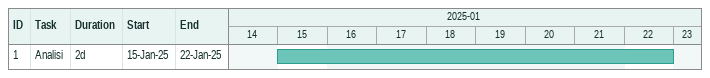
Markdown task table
| ID | Task | Duration | Start | Finish |
|---|---|---|---|---|
| 1 | Analisi | 2d | 2025-01-15 | 2025-01-22 |
